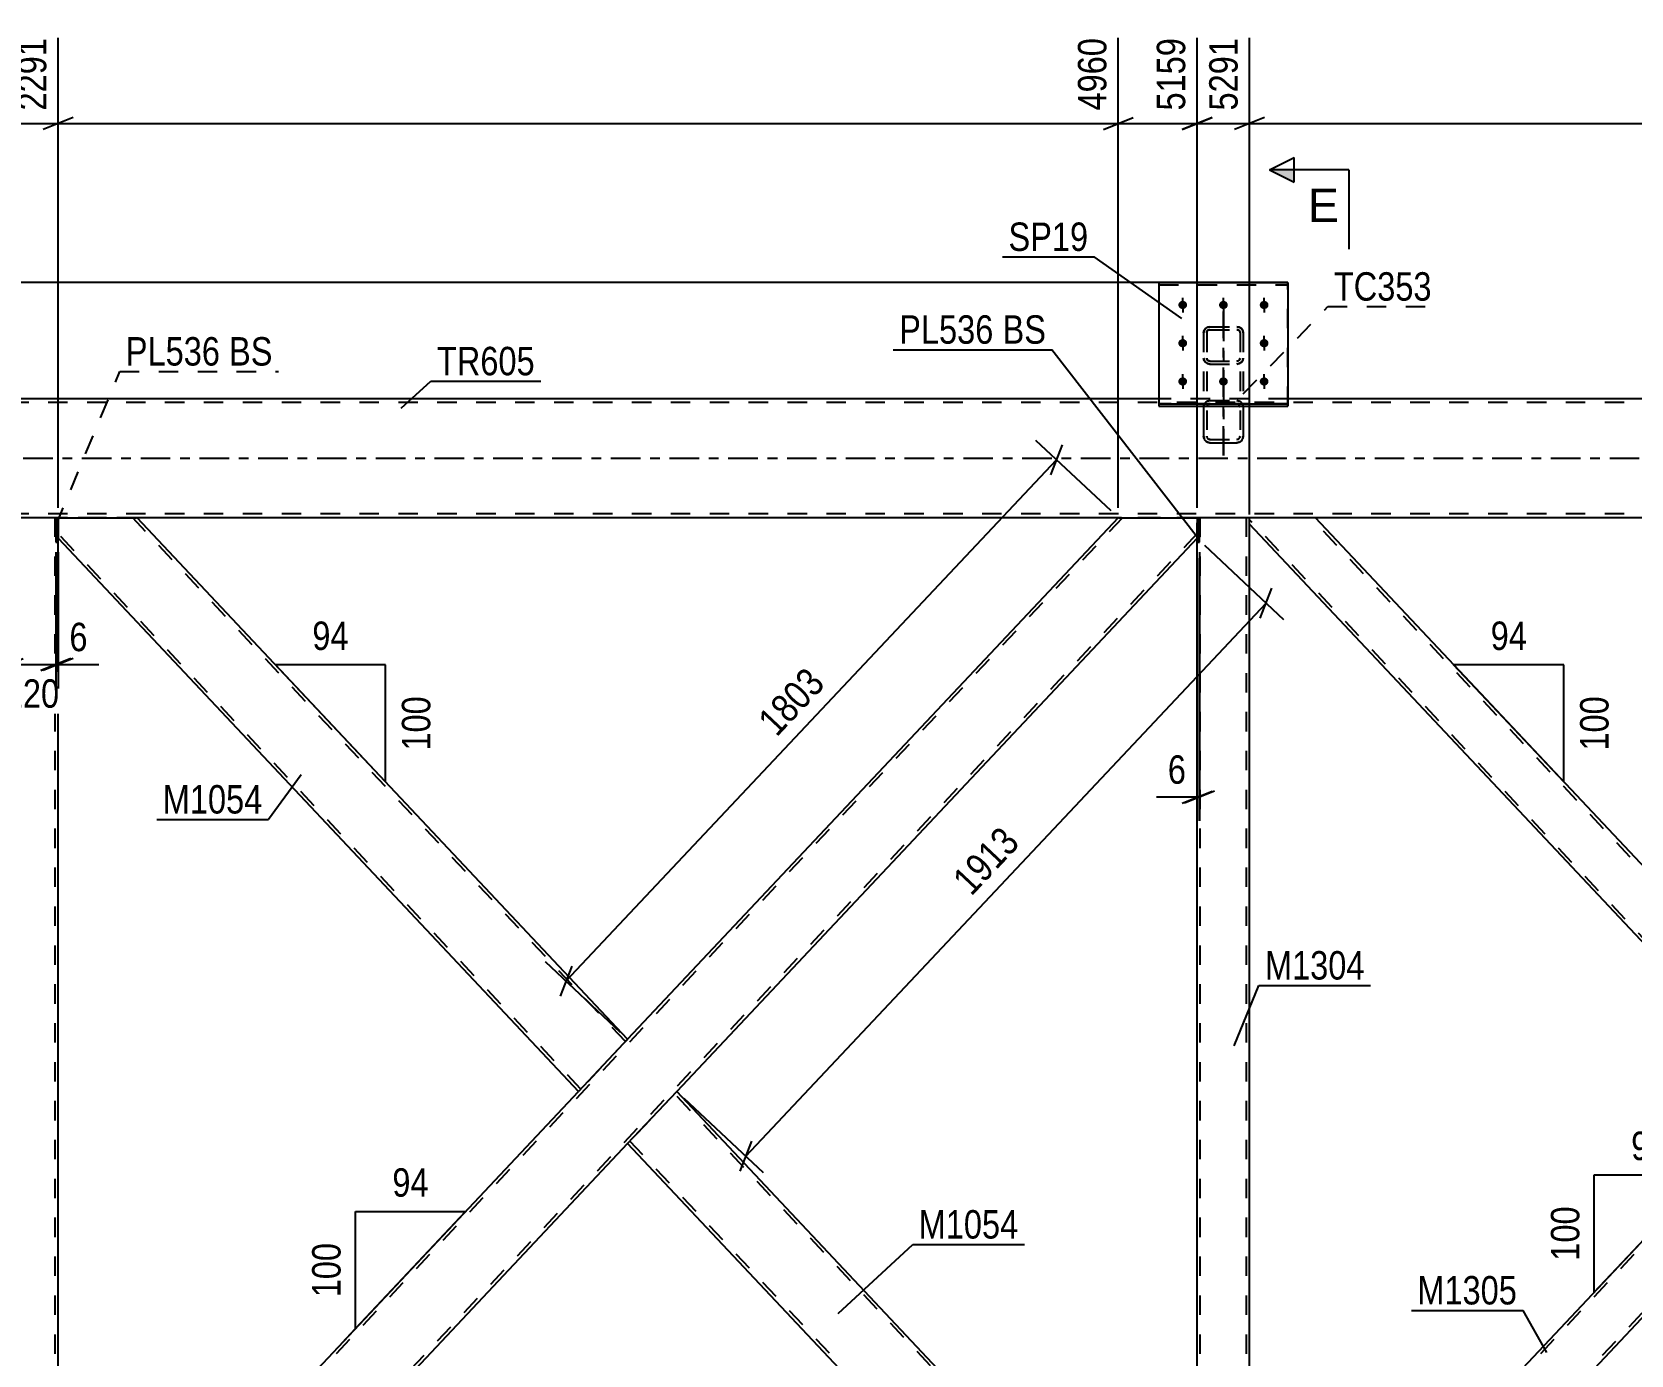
# Model space of a CAD drawing. Header units: millimetres. Extents: x -54 to 787, y -426 to 168.
# Drawn here: x 39.5 to 200.6, y -90.4 to 43 of the extents above; entities that cross this region are included whole.
import ezdxf

# ---------------------------------------------------------------- set-up
doc = ezdxf.new("R2010")
doc.units = ezdxf.units.MM
doc.linetypes.add('DXK_LINE_DOT2', pattern=[3.9198, 1.9599, -1.9599])
doc.linetypes.add('DXK_LINE_DOT3', pattern=[5.9187, 2.979, -0.9799, 0.9799, -0.9799])
doc.styles.add('Arial', font='ARIAL.TTF', dxfattribs={"height": 0.2})
doc.styles.add('Arial Narrow', font='ARIALN.TTF', dxfattribs={"height": 0.2})

# ---------------------------------------------------------------- blocks, each defined once
blk = doc.blocks.new('Part-761549023-3753 - 3598')
at = {"color": 2, "linetype": 'Continuous'}
for p, q in [((99.54, -69.05), (104.48, -63.8)), ((156.9, -119.54), (104.48, -63.8)), ((148.96, -121.6), (99.54, -69.05)), ((153.05, -121.6), (149.02, -121.6))]:
    blk.add_line(p, q, dxfattribs=at)
at = {"color": 7, "linetype": 'DXK_LINE_DOT2'}
for p, q in [((156.9, -120), (104.26, -64.03)), ((99.76, -68.82), (99.78, -68.8)), ((149.4, -121.6), (99.76, -68.82)), ((156.9, -121.6), (156.9, -119.54)), ((149.02, -121.6), (148.96, -121.6)), ((156.9, -121.6), (153.05, -121.6))]:
    blk.add_line(p, q, dxfattribs=at)
blk = doc.blocks.new('Part-761549023-3668 - 3598')
at = {"color": 7, "linetype": 'DXK_LINE_DOT2'}
for p, q in [((162.18, -6), (156.9, -6)), ((156.9, -8.46), (156.9, -6)), ((157.22, -121.6), (157.22, -6)), ((161.86, -121.6), (161.86, -6)), ((162.18, -6.66), (162.18, -6)), ((156.9, -121.6), (156.9, -119.14)), ((162.18, -121.6), (162.18, -120.15)), ((156.9, -121.6), (162.18, -121.6))]:
    blk.add_line(p, q, dxfattribs=at)
at = {"color": 2, "linetype": 'Continuous'}
for p, q in [((162.18, -120.15), (162.18, -6.66)), ((156.9, -119.14), (156.9, -8.46))]:
    blk.add_line(p, q, dxfattribs=at)
blk = doc.blocks.new('Part-761549023-3648 - 3598')
at = {"color": 2, "linetype": 'Continuous'}
for p, q in [((162.18, -6.66), (162.18, -6)), ((219.54, -59.95), (168.81, -6)), ((215.92, -63.8), (162.18, -6.66)), ((219.1, -60.41), (215.92, -63.8)), ((219.54, -59.95), (219.1, -60.41))]:
    blk.add_line(p, q, dxfattribs=at)
at = {"color": 7, "linetype": 'DXK_LINE_DOT2'}
for p, q in [((168.81, -6), (162.18, -6)), ((216.14, -63.57), (162.18, -6.19)), ((219.32, -60.18), (168.37, -6)), ((219.51, -59.98), (219.1, -60.41)), ((216.14, -63.57), (216.15, -63.55))]:
    blk.add_line(p, q, dxfattribs=at)
blk = doc.blocks.new('Part-761549023-3663 - 3598')
at = {"color": 7, "linetype": 'DXK_LINE_DOT2'}
for p, q in [((270.71, -6), (162.18, -121.41)), ((276.9, -6.19), (168.37, -121.6)), ((276.9, -6), (270.27, -6)), ((219.54, -59.95), (215.92, -63.8)), ((223.16, -63.8), (219.54, -67.65)), ((162.92, -120.15), (162.18, -120.94)), ((162.18, -121.6), (162.18, -120.94)), ((168.81, -121.6), (162.18, -121.6))]:
    blk.add_line(p, q, dxfattribs=at)
at = {"color": 2, "linetype": 'Continuous'}
for p, q in [((270.27, -6), (219.54, -59.95)), ((276.9, -6.66), (276.9, -6)), ((276.9, -6.66), (223.16, -63.8)), ((215.92, -63.8), (162.92, -120.15)), ((219.54, -67.65), (168.81, -121.6))]:
    blk.add_line(p, q, dxfattribs=at)
blk = doc.blocks.new('Part-761549023-3683 - 3598')
at = {"color": 7, "linetype": 'DXK_LINE_DOT2'}
for p, q in [((42.18, -6), (36.9, -6)), ((36.9, -8.98), (36.9, -6)), ((37.22, -121.6), (37.22, -6)), ((41.86, -121.6), (41.86, -6)), ((42.18, -8.46), (42.18, -6)), ((36.9, -121.6), (36.9, -118.62)), ((42.18, -121.6), (42.18, -119.14)), ((36.9, -121.6), (42.18, -121.6))]:
    blk.add_line(p, q, dxfattribs=at)
at = {"color": 2, "linetype": 'Continuous'}
for p, q in [((36.9, -118.62), (36.9, -8.98)), ((42.18, -119.14), (42.18, -8.46))]:
    blk.add_line(p, q, dxfattribs=at)
blk = doc.blocks.new('Part-761549023-3688 - 3598')
at = {"color": 7, "linetype": 'DXK_LINE_DOT2'}
for p, q in [((149.39, -6), (42.18, -120)), ((149.02, -6), (148.96, -6)), ((156.9, -6), (156.9, -8.06)), ((156.9, -7.59), (49.68, -121.6)), ((99.54, -58.54), (94.6, -63.8)), ((104.48, -63.8), (99.54, -69.05)), ((42.18, -120.47), (42.18, -119.54)), ((49.25, -121.6), (49.87, -121.6)), ((50.12, -121.6), (50.06, -121.6))]:
    blk.add_line(p, q, dxfattribs=at)
at = {"color": 2, "linetype": 'Continuous'}
for p, q in [((148.96, -6), (99.54, -58.54)), ((149.02, -6), (156.9, -6)), ((156.9, -8.06), (104.48, -63.8)), ((42.18, -119.54), (94.6, -63.8)), ((99.54, -69.05), (50.12, -121.6)), ((42.18, -121.6), (42.18, -120.47)), ((49.25, -121.6), (42.18, -121.6)), ((50.06, -121.6), (49.25, -121.6)), ((50.06, -121.6), (50.06, -121.6))]:
    blk.add_line(p, q, dxfattribs=at)
blk = doc.blocks.new('Part-761549023-3693 - 3598')
at = {"color": 2, "linetype": 'Continuous'}
for p, q in [((42.18, -7.13), (42.18, -6)), ((42.18, -6), (50.06, -6)), ((99.54, -58.54), (50.12, -6)), ((42.18, -8.06), (94.6, -63.8)), ((99.1, -59.01), (94.6, -63.8)), ((99.1, -59.01), (99.54, -58.54))]:
    blk.add_line(p, q, dxfattribs=at)
at = {"color": 7, "linetype": 'DXK_LINE_DOT2'}
for p, q in [((50.12, -6), (49.25, -6)), ((99.32, -58.78), (49.69, -6)), ((42.18, -7.13), (42.18, -8.06)), ((42.18, -8.06), (42.18, -7.49)), ((94.82, -63.57), (42.18, -7.59)), ((99.51, -58.58), (99.1, -59.01)), ((94.82, -63.57), (94.83, -63.55))]:
    blk.add_line(p, q, dxfattribs=at)
blk = doc.blocks.new('Part-761549023-3894 - 3598')
at = {"color": 2, "linetype": 'Continuous'}
for p, q in [((157.14, -6), (156.9, -6)), ((156.9, -6), (156.9, -8.46)), ((157.14, -8.46), (157.14, -6)), ((156.9, -8.46), (157.14, -8.46))]:
    blk.add_line(p, q, dxfattribs=at)
blk = doc.blocks.new('Part-761549023-3796 - 3598')
at = {"color": 7, "linetype": 'DXK_LINE_DOT3'}
blk.add_line((159.55, 0.26), (159.55, 14.79), dxfattribs=at)
at = {"color": 7, "linetype": 'DXK_LINE_DOT2'}
for p, q in [((157.74, 13.07), (157.6, 12.88)), ((157.94, 13.2), (157.74, 13.07)), ((158.19, 13.25), (157.94, 13.2)), ((157.96, 12.86), (158.07, 12.93)), ((158.07, 12.93), (158.19, 12.95)), ((158.19, 13.25), (160.91, 13.25)), ((158.19, 12.95), (160.91, 12.95)), ((161.15, 13.2), (160.91, 13.25)), ((160.91, 12.95), (161.03, 12.93)), ((161.03, 12.93), (161.14, 12.86)), ((161.36, 13.07), (161.15, 13.2)), ((161.5, 12.88), (161.36, 13.07)), ((157.6, 12.88), (157.55, 12.65)), ((157.55, 12.65), (157.55, 5.26)), ((157.87, 12.65), (157.89, 12.76)), ((157.87, 12.65), (157.87, 2.24)), ((157.89, 12.76), (157.96, 12.86)), ((161.14, 12.86), (161.21, 12.76)), ((161.21, 12.76), (161.23, 12.65)), ((161.23, 12.65), (161.23, 2.24)), ((161.55, 12.65), (161.5, 12.88)), ((161.55, 12.65), (161.55, 5.26)), ((157.55, 10.09), (157.6, 9.86)), ((157.6, 9.86), (157.74, 9.67)), ((157.74, 9.67), (157.94, 9.54)), ((157.89, 9.98), (157.87, 10.09)), ((157.96, 9.88), (157.89, 9.98)), ((158.07, 9.82), (157.96, 9.88)), ((158.19, 9.79), (158.07, 9.82)), ((158.19, 9.79), (160.91, 9.79)), ((161.03, 9.82), (160.91, 9.79)), ((161.14, 9.88), (161.03, 9.82)), ((161.21, 9.98), (161.14, 9.88)), ((161.15, 9.54), (161.36, 9.67)), ((161.23, 10.09), (161.21, 9.98)), ((161.36, 9.67), (161.5, 9.86)), ((161.5, 9.86), (161.55, 10.09)), ((157.94, 9.54), (158.19, 9.49)), ((158.19, 9.49), (160.91, 9.49)), ((160.91, 9.49), (161.15, 9.54)), ((157.55, 5.13), (157.6, 5.39)), ((157.89, 5.26), (157.87, 5.13)), ((157.94, 5.76), (158.19, 5.81)), ((158.19, 5.47), (158.07, 5.45)), ((158.19, 5.81), (160.91, 5.81)), ((158.19, 5.47), (160.91, 5.47)), ((160.91, 5.81), (161.15, 5.76)), ((161.03, 5.45), (160.91, 5.47)), ((161.23, 5.13), (161.21, 5.26)), ((161.5, 5.39), (161.55, 5.13)), ((157.87, 2.24), (157.89, 2.11)), ((158.07, 1.92), (158.19, 1.9)), ((158.19, 1.9), (160.91, 1.9)), ((160.91, 1.9), (161.03, 1.92)), ((161.21, 2.11), (161.23, 2.24))]:
    blk.add_line(p, q, dxfattribs=at)
at = {"color": 2, "linetype": 'Continuous'}
for p, q in [((157.55, 5.26), (157.55, 2.24)), ((161.55, 5.26), (161.55, 2.24)), ((157.6, 1.98), (157.55, 2.24)), ((161.55, 2.24), (161.5, 1.98)), ((158.19, 1.56), (157.94, 1.61)), ((158.19, 1.56), (160.91, 1.56)), ((161.15, 1.61), (160.91, 1.56))]:
    blk.add_line(p, q, dxfattribs=at)
at = {"color": 7, "linetype": 'DXK_LINE_DOT2'}
for centre, radius, start, end in [((158.22, 5.16), 0.662, 114.32, 159.2417), ((158.2, 5.15), 0.331, 114.32, 159.2417), ((160.9, 5.15), 0.331, 20.7583, 65.68), ((160.88, 5.16), 0.662, 20.7583, 65.68), ((158.2, 2.22), 0.331, 200.7583, 245.68), ((160.9, 2.22), 0.331, 294.32, 339.2417)]:
    blk.add_arc(centre, radius, start, end, dxfattribs=at)
at = {"color": 2, "linetype": 'Continuous'}
for centre, start, end in [((158.22, 2.21), 200.7583, 245.68), ((160.88, 2.21), 294.32, 339.2417)]:
    blk.add_arc(centre, 0.662, start, end, dxfattribs=at)
blk = doc.blocks.new('Part-761549023-3812 - 3598')
at = {"color": 2, "linetype": 'Continuous'}
for p, q in [((153.05, 17.7), (166.05, 17.7)), ((153.05, 17.7), (153.05, 5.26)), ((166.05, 17.7), (166.05, 5.26)), ((153.05, 5.48), (166.05, 5.48)), ((153.05, 5.26), (166.05, 5.26))]:
    blk.add_line(p, q, dxfattribs=at)
at = {"color": 7, "linetype": 'DXK_LINE_DOT2'}
blk.add_line((153.05, 17.48), (166.05, 17.48), dxfattribs=at)
blk = doc.blocks.new('Part-761549023-3818 - 3598')
at = {"color": 7, "linetype": 'DXK_LINE_DOT3'}
blk.add_line((159.55, 14.79), (159.55, 0.27), dxfattribs=at)
at = {"color": 7, "linetype": 'DXK_LINE_DOT2'}
for p, q in [((157.6, 12.88), (157.74, 13.07)), ((157.74, 13.07), (157.94, 13.21)), ((157.94, 13.21), (158.19, 13.25)), ((158.07, 12.93), (157.96, 12.86)), ((158.19, 12.95), (158.07, 12.93)), ((158.19, 13.25), (160.91, 13.25)), ((158.19, 12.95), (160.91, 12.95)), ((160.91, 13.25), (161.15, 13.21)), ((161.03, 12.93), (160.91, 12.95)), ((161.14, 12.86), (161.03, 12.93)), ((161.15, 13.21), (161.36, 13.07)), ((161.36, 13.07), (161.5, 12.88)), ((157.55, 12.65), (157.6, 12.88)), ((157.55, 12.65), (157.55, 2.24)), ((157.89, 12.76), (157.87, 12.65)), ((157.87, 12.65), (157.87, 2.24)), ((157.96, 12.86), (157.89, 12.76)), ((161.21, 12.76), (161.14, 12.86)), ((161.23, 12.65), (161.21, 12.76)), ((161.23, 12.65), (161.23, 2.24)), ((161.5, 12.88), (161.55, 12.65)), ((161.55, 12.65), (161.55, 2.24)), ((157.6, 9.86), (157.55, 10.09)), ((157.74, 9.67), (157.6, 9.86)), ((157.94, 9.54), (157.74, 9.67)), ((157.87, 10.09), (157.89, 9.98)), ((157.89, 9.98), (157.96, 9.88)), ((157.96, 9.88), (158.07, 9.82)), ((158.07, 9.82), (158.19, 9.79)), ((158.19, 9.79), (160.91, 9.79)), ((160.91, 9.79), (161.03, 9.82)), ((161.03, 9.82), (161.14, 9.88)), ((161.14, 9.88), (161.21, 9.98)), ((161.36, 9.67), (161.15, 9.54)), ((161.21, 9.98), (161.23, 10.09)), ((161.5, 9.86), (161.36, 9.67)), ((161.55, 10.09), (161.5, 9.86)), ((158.19, 9.49), (157.94, 9.54)), ((158.19, 9.49), (160.91, 9.49)), ((161.15, 9.54), (160.91, 9.49)), ((157.6, 5.39), (157.55, 5.13)), ((157.87, 5.13), (157.89, 5.26)), ((158.19, 5.81), (157.94, 5.76)), ((158.07, 5.45), (158.19, 5.47)), ((158.19, 5.81), (160.91, 5.81)), ((158.19, 5.47), (160.91, 5.47)), ((161.15, 5.76), (160.91, 5.81)), ((160.91, 5.47), (161.03, 5.45)), ((161.21, 5.26), (161.23, 5.13)), ((161.55, 5.13), (161.5, 5.39)), ((157.55, 2.24), (157.6, 1.98)), ((157.89, 2.11), (157.87, 2.24)), ((158.19, 1.9), (158.07, 1.92)), ((158.19, 1.9), (160.91, 1.9)), ((161.03, 1.92), (160.91, 1.9)), ((161.23, 2.24), (161.21, 2.11)), ((161.5, 1.98), (161.55, 2.24)), ((157.94, 1.61), (158.19, 1.56)), ((158.19, 1.56), (160.91, 1.56)), ((160.91, 1.56), (161.15, 1.61))]:
    blk.add_line(p, q, dxfattribs=at)
for centre, radius, start, end in [((158.22, 5.16), 0.662, 114.32, 159.2417), ((158.2, 5.15), 0.331, 114.32, 159.2417), ((160.9, 5.15), 0.331, 20.7583, 65.68), ((160.88, 5.16), 0.662, 20.7583, 65.68), ((158.22, 2.21), 0.662, 200.7583, 245.68), ((158.2, 2.23), 0.331, 200.7583, 245.68), ((160.9, 2.23), 0.331, 294.32, 339.2417), ((160.88, 2.21), 0.662, 294.32, 339.2417)]:
    blk.add_arc(centre, radius, start, end, dxfattribs=at)
blk = doc.blocks.new('Part-761549023-3851 - 3598')
at = {"color": 2, "linetype": 'Continuous'}
for p, q in [((153.05, 6), (20.9, 6)), ((393.05, 6), (166.05, 6)), ((41.94, -6), (37.14, -6)), ((42.18, -6), (42.18, -6)), ((149.02, -6), (50.06, -6)), ((658.54, -6), (157.14, -6))]:
    blk.add_line(p, q, dxfattribs=at)
at = {"color": 7, "linetype": 'DXK_LINE_DOT2'}
for p, q in [((658.54, 5.6), (20.9, 5.6)), ((166.05, 6), (153.05, 6)), ((658.54, -5.6), (20.9, -5.6)), ((658.54, -6), (41.94, -6)), ((50.06, -6), (42.18, -6)), ((157.14, -6), (149.02, -6))]:
    blk.add_line(p, q, dxfattribs=at)
at = {"color": 7, "linetype": 'DXK_LINE_DOT3'}
blk.add_line((20.9, 0), (658.54, 0), dxfattribs=at)
blk = doc.blocks.new('Part-761549023-3871 - 3598')
at = {"color": 7, "linetype": 'DXK_LINE_DOT2'}
for p, q in [((156.9, -6), (157.14, -6)), ((156.9, -6), (156.9, -8.46)), ((157.14, -6), (157.14, -8.46)), ((156.9, -8.46), (157.14, -8.46))]:
    blk.add_line(p, q, dxfattribs=at)
blk = doc.blocks.new('Part-761549023-3875 - 3598')
at = {"color": 2, "linetype": 'Continuous'}
blk.add_line((166.05, 17.7), (153.05, 17.7), dxfattribs=at)
at = {"color": 7, "linetype": 'DXK_LINE_DOT2'}
for p, q in [((153.05, 17.7), (153.05, 5.26)), ((153.05, 17.48), (166.05, 17.48)), ((166.05, 5.26), (166.05, 17.7)), ((166.05, 5.48), (153.05, 5.48)), ((153.05, 5.26), (166.05, 5.26))]:
    blk.add_line(p, q, dxfattribs=at)
blk = doc.blocks.new('Part-761549023-3899 - 3598')
at = {"color": 7, "linetype": 'DXK_LINE_DOT2'}
for p, q in [((41.94, -6), (42.18, -6)), ((41.94, -6), (41.94, -8.46)), ((42.18, -6), (42.18, -8.46)), ((41.94, -8.46), (42.18, -8.46))]:
    blk.add_line(p, q, dxfattribs=at)
blk = doc.blocks.new('Part-761549023-3904 - 3598')
at = {"color": 2, "linetype": 'Continuous'}
for p, q in [((42.18, -6), (41.94, -6)), ((41.94, -6), (41.94, -8.46)), ((42.18, -8.46), (42.18, -6)), ((41.94, -8.46), (42.18, -8.46))]:
    blk.add_line(p, q, dxfattribs=at)
blk = doc.blocks.new('Bolt-761549023-3939 - 3598')
at = {"linetype": 'Continuous'}
for points in [[(155.45, 15.03), (155.36, 15.04), (155.27, 15.07), (155.19, 15.11), (155.12, 15.17), (155.07, 15.24), (155.03, 15.31), (155.01, 15.4), (155.01, 15.49), (155.03, 15.57), (155.07, 15.65), (155.12, 15.72), (155.19, 15.78), (155.27, 15.82), (155.36, 15.85), (155.45, 15.86), (155.54, 15.85), (155.63, 15.82), (155.71, 15.78), (155.78, 15.72), (155.83, 15.65), (155.87, 15.57), (155.89, 15.49), (155.89, 15.4), (155.87, 15.31), (155.83, 15.24), (155.78, 15.17), (155.71, 15.11), (155.63, 15.07), (155.54, 15.04)], [(159.55, 15.03), (159.46, 15.04), (159.37, 15.07), (159.29, 15.11), (159.22, 15.17), (159.17, 15.24), (159.13, 15.31), (159.11, 15.4), (159.11, 15.49), (159.13, 15.57), (159.17, 15.65), (159.22, 15.72), (159.29, 15.78), (159.37, 15.82), (159.46, 15.85), (159.55, 15.86), (159.64, 15.85), (159.73, 15.82), (159.81, 15.78), (159.88, 15.72), (159.93, 15.65), (159.97, 15.57), (159.99, 15.49), (159.99, 15.4), (159.97, 15.31), (159.93, 15.24), (159.88, 15.17), (159.81, 15.11), (159.73, 15.07), (159.64, 15.04)], [(163.65, 15.03), (163.56, 15.04), (163.47, 15.07), (163.39, 15.11), (163.32, 15.17), (163.27, 15.24), (163.23, 15.31), (163.21, 15.4), (163.21, 15.49), (163.23, 15.57), (163.27, 15.65), (163.32, 15.72), (163.39, 15.78), (163.47, 15.82), (163.56, 15.85), (163.65, 15.86), (163.74, 15.85), (163.83, 15.82), (163.91, 15.78), (163.98, 15.72), (164.03, 15.65), (164.07, 15.57), (164.09, 15.49), (164.09, 15.4), (164.07, 15.31), (164.03, 15.24), (163.98, 15.17), (163.91, 15.11), (163.83, 15.07), (163.74, 15.04)], [(155.45, 11.18), (155.36, 11.19), (155.27, 11.21), (155.19, 11.26), (155.12, 11.31), (155.07, 11.38), (155.03, 11.46), (155.01, 11.55), (155.01, 11.63), (155.03, 11.72), (155.07, 11.8), (155.12, 11.87), (155.19, 11.92), (155.27, 11.97), (155.36, 11.99), (155.45, 12), (155.54, 11.99), (155.63, 11.97), (155.71, 11.92), (155.78, 11.87), (155.83, 11.8), (155.87, 11.72), (155.89, 11.63), (155.89, 11.55), (155.87, 11.46), (155.83, 11.38), (155.78, 11.31), (155.71, 11.26), (155.63, 11.21), (155.54, 11.19)], [(163.65, 11.18), (163.56, 11.19), (163.47, 11.21), (163.39, 11.26), (163.32, 11.31), (163.27, 11.38), (163.23, 11.46), (163.21, 11.55), (163.21, 11.63), (163.23, 11.72), (163.27, 11.8), (163.32, 11.87), (163.39, 11.92), (163.47, 11.97), (163.56, 11.99), (163.65, 12), (163.74, 11.99), (163.83, 11.97), (163.91, 11.92), (163.98, 11.87), (164.03, 11.8), (164.07, 11.72), (164.09, 11.63), (164.09, 11.55), (164.07, 11.46), (164.03, 11.38), (163.98, 11.31), (163.91, 11.26), (163.83, 11.21), (163.74, 11.19)], [(155.45, 7.32), (155.36, 7.33), (155.27, 7.36), (155.19, 7.4), (155.12, 7.46), (155.07, 7.53), (155.03, 7.61), (155.01, 7.69), (155.01, 7.78), (155.03, 7.87), (155.07, 7.94), (155.12, 8.01), (155.19, 8.07), (155.27, 8.11), (155.36, 8.14), (155.45, 8.15), (155.54, 8.14), (155.63, 8.11), (155.71, 8.07), (155.78, 8.01), (155.83, 7.94), (155.87, 7.87), (155.89, 7.78), (155.89, 7.69), (155.87, 7.61), (155.83, 7.53), (155.78, 7.46), (155.71, 7.4), (155.63, 7.36), (155.54, 7.33)], [(159.55, 7.32), (159.46, 7.33), (159.37, 7.36), (159.29, 7.4), (159.22, 7.46), (159.17, 7.53), (159.13, 7.61), (159.11, 7.69), (159.11, 7.78), (159.13, 7.87), (159.17, 7.94), (159.22, 8.01), (159.29, 8.07), (159.37, 8.11), (159.46, 8.14), (159.55, 8.15), (159.64, 8.14), (159.73, 8.11), (159.81, 8.07), (159.88, 8.01), (159.93, 7.94), (159.97, 7.87), (159.99, 7.78), (159.99, 7.69), (159.97, 7.61), (159.93, 7.53), (159.88, 7.46), (159.81, 7.4), (159.73, 7.36), (159.64, 7.33)], [(163.65, 7.32), (163.56, 7.33), (163.47, 7.36), (163.39, 7.4), (163.32, 7.46), (163.27, 7.53), (163.23, 7.61), (163.21, 7.69), (163.21, 7.78), (163.23, 7.87), (163.27, 7.94), (163.32, 8.01), (163.39, 8.07), (163.47, 8.11), (163.56, 8.14), (163.65, 8.15), (163.74, 8.14), (163.83, 8.11), (163.91, 8.07), (163.98, 8.01), (164.03, 7.94), (164.07, 7.87), (164.09, 7.78), (164.09, 7.69), (164.07, 7.61), (164.03, 7.53), (163.98, 7.46), (163.91, 7.4), (163.83, 7.36), (163.74, 7.33)]]:
    blk.add_hatch(color=1, dxfattribs=at).paths.add_polyline_path(points)
at = {"color": 1, "linetype": 'Continuous'}
for p, q in [((155.45, 15.05), (155.45, 16.18)), ((159.55, 15.05), (159.55, 16.18)), ((163.65, 15.05), (163.65, 16.18)), ((155.45, 11.19), (155.45, 12.33)), ((163.65, 11.19), (163.65, 12.33)), ((155.45, 7.34), (155.45, 8.48)), ((159.55, 7.34), (159.55, 8.48)), ((163.65, 7.34), (163.65, 8.48))]:
    blk.add_line(p, q, dxfattribs=at)
blk = doc.blocks.new('Bolt-761549023-3964 - 3598')
at = {"color": 1, "linetype": 'DXK_LINE_DOT2'}
for p, q in [((155.45, 15.84), (155.45, 14.7)), ((159.55, 15.84), (159.55, 14.7)), ((163.65, 15.84), (163.65, 14.7)), ((155.45, 11.99), (155.45, 10.85)), ((163.65, 11.99), (163.65, 10.85)), ((155.45, 8.13), (155.45, 7)), ((159.55, 8.13), (159.55, 7)), ((163.65, 8.13), (163.65, 7))]:
    blk.add_line(p, q, dxfattribs=at)
blk = doc.blocks.new('StraightDimension-761549023-7930 - 3598')
at = {"color": 7, "linetype": 'Continuous'}
for p, q in [((36.9, -5), (36.9, 42.35)), ((42.18, -5), (42.18, 42.35)), ((35.4, 33.14), (38.4, 34.34)), ((43.68, 34.34), (40.68, 33.14)), ((36.9, 33.74), (42.18, 33.74))]:
    blk.add_line(p, q, dxfattribs=at)
at = {"color": 0, "linetype": 'Continuous'}
blk.add_wipeout([(41.58, 42.95), (37.38, 42.95), (37.38, 34.44), (41.58, 34.44)], dxfattribs=at)
at = {"color": 3, "linetype": 'Continuous', "style": 'Arial Narrow'}
blk.add_text('2291', height=2.863, rotation=90.0002, dxfattribs=at).set_placement((40.98, 35.04))
blk = doc.blocks.new('StraightDimension-761549023-12996 - 3598')
at = {"color": 7, "linetype": 'Continuous'}
for p, q in [((41.94, -9.46), (41.94, -23.64)), ((37.14, -9.98), (37.14, -23.64)), ((35.64, -21.39), (38.64, -20.19)), ((37.14, -20.79), (41.94, -20.79)), ((43.44, -20.19), (40.44, -21.39))]:
    blk.add_line(p, q, dxfattribs=at)
at = {"color": 0}
blk.add_wipeout([(42.88, -25.74), (42.88, -21.54), (36.2, -21.54), (36.2, -25.74)], dxfattribs=at)
at = {"color": 3, "style": 'Arial Narrow'}
blk.add_text('120', height=2.863, dxfattribs=at).set_placement((36.8, -25.14))
blk = doc.blocks.new('AngleDimension-761549023-4029 - 3598')
at = {"color": 7, "linetype": 'Continuous'}
for p, q in [((72.12, -75.91), (83.21, -75.91)), ((72.12, -87.71), (83.21, -75.91)), ((72.12, -87.71), (72.12, -75.91)), ((70.77, -89.13), (72.12, -87.71))]:
    blk.add_line(p, q, dxfattribs=at)
at = {"color": 0}
for points in [[(80.09, -75.01), (80.09, -70.81), (75.24, -70.81), (75.24, -75.01)], [(71.22, -78.46), (67.02, -78.46), (67.02, -85.15), (71.22, -85.15)]]:
    blk.add_wipeout(points, dxfattribs=at)
at = {"color": 3, "style": 'Arial Narrow'}
blk.add_text('94', height=2.863, dxfattribs=at).set_placement((75.84, -74.41))
blk.add_text('100', height=2.863, rotation=90.0002, dxfattribs=at).set_placement((70.62, -84.55))
blk = doc.blocks.new('StraightDimension-761549023-4100 - 3598')
at = {"color": 7, "linetype": 'Continuous'}
for p, q in [((148.23, -5.31), (140.66, 1.8)), ((142.15, -1.66), (143.33, 1.35)), ((93.32, -52.7), (142.74, -0.15)), ((98.81, -57.86), (91.25, -50.75)), ((93.91, -51.19), (92.73, -54.2))]:
    blk.add_line(p, q, dxfattribs=at)
at = {"color": 0}
blk.add_wipeout([(120.4, -22.81), (117.34, -19.93), (111.51, -26.14), (114.57, -29.01)], dxfattribs=at)
at = {"color": 3, "style": 'Arial Narrow'}
blk.add_text('1803', height=2.863, rotation=46.7591, dxfattribs=at).set_placement((114.54, -28.16))
blk = doc.blocks.new('StraightDimension-761549023-4326 - 3598')
at = {"color": 7, "linetype": 'Continuous'}
blk.add_line((158.55, 17.7), (-39.99, 17.7), dxfattribs=at)
blk = doc.blocks.new('StraightDimension-761549023-4336 - 3598')
at = {"color": 7, "linetype": 'Continuous'}
for p, q in [((157.63, -8.75), (165.6, -16.24)), ((163.26, -16.1), (164.44, -13.09)), ((111.43, -70.33), (163.85, -14.59)), ((105.21, -64.48), (113.18, -71.98)), ((112.02, -68.83), (110.84, -71.84))]:
    blk.add_line(p, q, dxfattribs=at)
at = {"color": 0}
blk.add_wipeout([(140.01, -38.85), (136.95, -35.97), (131.12, -42.17), (134.18, -45.05)], dxfattribs=at)
at = {"color": 3, "style": 'Arial Narrow'}
blk.add_text('1913', height=2.863, rotation=46.7591, dxfattribs=at).set_placement((134.15, -44.2))
blk = doc.blocks.new('StraightDimension-761549023-4666 - 3598')
at = {"color": 7, "linetype": 'Continuous'}
for p, q in [((11.21, -7.5), (10.01, -4.5)), ((41.18, -6), (7.76, -6)), ((10.61, -121.6), (10.61, -6)), ((10.01, -120.1), (11.21, -123.1)), ((41.18, -121.6), (7.76, -121.6))]:
    blk.add_line(p, q, dxfattribs=at)
at = {"color": 0}
blk.add_wipeout([(9.86, -59.54), (5.66, -59.54), (5.66, -68.06), (9.86, -68.06)], dxfattribs=at)
at = {"color": 3, "style": 'Arial Narrow'}
blk.add_text('2890', height=2.863, rotation=90.0002, dxfattribs=at).set_placement((9.26, -67.46))
blk = doc.blocks.new('StraightDimension-761549023-7926 - 3598')
at = {"color": 7, "linetype": 'Continuous'}
for p, q in [((162.18, -5.66), (162.18, 42.35)), ((270.27, -5), (270.27, 42.35)), ((163.68, 34.34), (160.68, 33.14)), ((268.77, 33.14), (271.77, 34.34)), ((162.18, 33.74), (270.27, 33.74))]:
    blk.add_line(p, q, dxfattribs=at)
at = {"color": 0, "linetype": 'Continuous'}
blk.add_wipeout([(269.67, 42.95), (265.47, 42.95), (265.47, 34.44), (269.67, 34.44)], dxfattribs=at)
at = {"color": 3, "linetype": 'Continuous', "style": 'Arial Narrow'}
blk.add_text('7993', height=2.863, rotation=90.0002, dxfattribs=at).set_placement((269.07, 35.04))
blk = doc.blocks.new('StraightDimension-761549023-7927 - 3598')
at = {"color": 7, "linetype": 'Continuous'}
for p, q in [((156.9, -5), (156.9, 42.35)), ((162.18, -5.66), (162.18, 42.35)), ((155.4, 33.14), (158.4, 34.34)), ((163.68, 34.34), (160.68, 33.14)), ((156.9, 33.74), (162.18, 33.74))]:
    blk.add_line(p, q, dxfattribs=at)
at = {"color": 0, "linetype": 'Continuous'}
blk.add_wipeout([(161.58, 42.95), (157.38, 42.95), (157.38, 34.44), (161.58, 34.44)], dxfattribs=at)
at = {"color": 3, "linetype": 'Continuous', "style": 'Arial Narrow'}
blk.add_text('5291', height=2.863, rotation=90.0002, dxfattribs=at).set_placement((160.98, 35.04))
blk = doc.blocks.new('StraightDimension-761549023-7928 - 3598')
at = {"color": 7, "linetype": 'Continuous'}
for p, q in [((148.96, -5), (148.96, 42.35)), ((156.9, -5), (156.9, 42.35)), ((147.46, 33.14), (150.46, 34.34)), ((158.4, 34.34), (155.4, 33.14)), ((148.96, 33.74), (156.9, 33.74))]:
    blk.add_line(p, q, dxfattribs=at)
at = {"color": 0, "linetype": 'Continuous'}
blk.add_wipeout([(156.3, 42.95), (152.1, 42.95), (152.1, 34.44), (156.3, 34.44)], dxfattribs=at)
at = {"color": 3, "linetype": 'Continuous', "style": 'Arial Narrow'}
blk.add_text('5159', height=2.863, rotation=90.0002, dxfattribs=at).set_placement((155.7, 35.04))
blk = doc.blocks.new('StraightDimension-761549023-7929 - 3598')
at = {"color": 7, "linetype": 'Continuous'}
for p, q in [((42.18, -5), (42.18, 42.35)), ((148.96, -5), (148.96, 42.35)), ((43.68, 34.34), (40.68, 33.14)), ((147.46, 33.14), (150.46, 34.34)), ((42.18, 33.74), (148.96, 33.74))]:
    blk.add_line(p, q, dxfattribs=at)
at = {"color": 0, "linetype": 'Continuous'}
blk.add_wipeout([(148.36, 42.95), (144.16, 42.95), (144.16, 34.44), (148.36, 34.44)], dxfattribs=at)
at = {"color": 3, "linetype": 'Continuous', "style": 'Arial Narrow'}
blk.add_text('4960', height=2.863, rotation=90.0002, dxfattribs=at).set_placement((147.76, 35.04))
blk = doc.blocks.new('StraightDimension-761549023-8153 - 3598')
at = {"color": 7, "linetype": 'Continuous'}
for p, q in [((157.14, -9.46), (157.14, -36.55)), ((156.9, -10.06), (156.9, -36.55)), ((155.4, -34.75), (158.4, -33.55)), ((158.64, -33.55), (155.64, -34.75)), ((156.9, -34.15), (157.14, -34.15))]:
    blk.add_line(p, q, dxfattribs=at)
at = {"color": 0}
blk.add_wipeout([(156.38, -33.4), (156.38, -29.2), (153.35, -29.2), (153.35, -33.4)], dxfattribs=at)
at = {"color": 7, "linetype": 'Continuous'}
blk.add_line((156.9, -34.15), (152.82, -34.15), dxfattribs=at)
blk.add_line((156.9, -34.15), (152.82, -34.15), dxfattribs=at)
at = {"color": 3, "style": 'Arial Narrow'}
blk.add_text('6', height=2.86, dxfattribs=at).set_placement((153.95, -32.8))
blk = doc.blocks.new('StraightDimension-761549023-12995 - 3598')
at = {"color": 7, "linetype": 'Continuous'}
for p, q in [((41.94, -9.46), (41.94, -23.19)), ((42.18, -9.46), (42.18, -23.19)), ((40.44, -21.39), (43.44, -20.19)), ((43.68, -20.19), (40.68, -21.39)), ((41.94, -20.79), (42.18, -20.79))]:
    blk.add_line(p, q, dxfattribs=at)
at = {"color": 0}
blk.add_wipeout([(45.73, -20.04), (45.73, -15.84), (42.71, -15.84), (42.71, -20.04)], dxfattribs=at)
at = {"color": 7, "linetype": 'Continuous'}
blk.add_line((42.18, -20.79), (46.26, -20.79), dxfattribs=at)
blk.add_line((42.18, -20.79), (46.26, -20.79), dxfattribs=at)
at = {"color": 3, "style": 'Arial Narrow'}
blk.add_text('6', height=2.86, dxfattribs=at).set_placement((43.31, -19.44))
blk = doc.blocks.new('AngleDimension-761549023-13061 - 3598')
at = {"color": 7, "linetype": 'Continuous'}
for p, q in [((72.93, -30.25), (64.06, -20.82)), ((75.16, -20.82), (64.06, -20.82)), ((75.16, -32.62), (64.06, -20.82)), ((75.16, -32.62), (75.16, -20.82))]:
    blk.add_line(p, q, dxfattribs=at)
at = {"color": 0}
for points in [[(72.04, -19.92), (72.04, -15.72), (67.18, -15.72), (67.18, -19.92)], [(80.26, -23.38), (76.06, -23.38), (76.06, -30.06), (80.26, -30.06)]]:
    blk.add_wipeout(points, dxfattribs=at)
at = {"color": 3, "style": 'Arial Narrow'}
blk.add_text('94', height=2.863, dxfattribs=at).set_placement((67.78, -19.32))
blk.add_text('100', height=2.863, rotation=90.0002, dxfattribs=at).set_placement((79.66, -29.46))
blk = doc.blocks.new('AngleDimension-761549023-13086 - 3598')
at = {"color": 7, "linetype": 'Continuous'}
for p, q in [((191.61, -30.25), (182.74, -20.82)), ((193.84, -20.82), (182.74, -20.82)), ((193.84, -32.62), (182.74, -20.82)), ((193.84, -32.62), (193.84, -20.82))]:
    blk.add_line(p, q, dxfattribs=at)
at = {"color": 0}
for points in [[(190.72, -19.92), (190.72, -15.72), (185.87, -15.72), (185.87, -19.92)], [(198.94, -23.38), (194.74, -23.38), (194.74, -30.06), (198.94, -30.06)]]:
    blk.add_wipeout(points, dxfattribs=at)
at = {"color": 3, "style": 'Arial Narrow'}
blk.add_text('94', height=2.863, dxfattribs=at).set_placement((186.47, -19.32))
blk.add_text('100', height=2.863, rotation=90.0002, dxfattribs=at).set_placement((198.34, -29.46))
blk = doc.blocks.new('AngleDimension-761549023-13121 - 3598')
at = {"color": 7, "linetype": 'Continuous'}
for p, q in [((196.9, -72.22), (208, -72.22)), ((196.9, -84.02), (208, -72.22)), ((196.9, -84.02), (196.9, -72.22)), ((202.84, -77.71), (208, -72.22))]:
    blk.add_line(p, q, dxfattribs=at)
at = {"color": 0}
for points in [[(204.88, -71.32), (204.88, -67.12), (200.02, -67.12), (200.02, -71.32)], [(196, -74.77), (191.8, -74.77), (191.8, -81.46), (196, -81.46)]]:
    blk.add_wipeout(points, dxfattribs=at)
at = {"color": 3, "style": 'Arial Narrow'}
blk.add_text('94', height=2.863, dxfattribs=at).set_placement((200.62, -70.72))
blk.add_text('100', height=2.863, rotation=90.0002, dxfattribs=at).set_placement((195.4, -80.86))
blk = doc.blocks.new('Mark-761549023-3689 - 3598')
at = {"color": 0}
blk.add_wipeout([(62.77, -35.8), (62.77, -32.8), (52.71, -32.8), (52.71, -35.8)], dxfattribs=at)
blk.add_wipeout([(62.77, -35.8), (62.77, -32.8), (52.71, -32.8), (52.71, -35.8)], dxfattribs=at)
at = {"color": 30, "linetype": 'Continuous'}
for p in [(66.64, -31.9), (52.11, -36.4)]:
    blk.add_line(p, (63.37, -36.4), dxfattribs=at)
at = {"color": 3, "style": 'Arial Narrow'}
blk.add_text('M1054', height=2.863, dxfattribs=at).set_placement((52.71, -35.8))
blk = doc.blocks.new('Mark-761549023-3749 - 3598')
at = {"color": 0}
blk.add_wipeout([(138.9, -78.63), (138.9, -75.63), (128.85, -75.63), (128.85, -78.63)], dxfattribs=at)
blk.add_wipeout([(138.9, -78.63), (138.9, -75.63), (128.85, -75.63), (128.85, -78.63)], dxfattribs=at)
at = {"color": 30, "linetype": 'Continuous'}
for p, q in [((120.75, -86.17), (128.25, -79.23)), ((128.25, -79.23), (139.5, -79.23))]:
    blk.add_line(p, q, dxfattribs=at)
at = {"color": 3, "style": 'Arial Narrow'}
blk.add_text('M1054', height=2.863, dxfattribs=at).set_placement((128.85, -78.63))
blk = doc.blocks.new('Mark-761549023-3659 - 3598')
at = {"color": 0}
blk.add_wipeout([(189.13, -85.27), (189.13, -82.27), (179.08, -82.27), (179.08, -85.27)], dxfattribs=at)
blk.add_wipeout([(189.13, -85.27), (189.13, -82.27), (179.08, -82.27), (179.08, -85.27)], dxfattribs=at)
at = {"color": 30, "linetype": 'Continuous'}
for p in [(178.48, -85.87), (192.14, -90.11)]:
    blk.add_line(p, (189.73, -85.87), dxfattribs=at)
at = {"color": 3, "style": 'Arial Narrow'}
blk.add_text('M1305', height=2.863, dxfattribs=at).set_placement((179.08, -85.27))
blk = doc.blocks.new('Mark-761549023-3664 - 3598')
at = {"color": 0}
blk.add_wipeout([(173.78, -52.53), (173.78, -49.53), (163.73, -49.53), (163.73, -52.53)], dxfattribs=at)
blk.add_wipeout([(173.78, -52.53), (173.78, -49.53), (163.73, -49.53), (163.73, -52.53)], dxfattribs=at)
at = {"color": 30, "linetype": 'Continuous'}
for p, q in [((160.64, -59.21), (163.13, -53.13)), ((163.13, -53.13), (174.38, -53.13))]:
    blk.add_line(p, q, dxfattribs=at)
at = {"color": 3, "style": 'Arial Narrow'}
blk.add_text('M1304', height=2.863, dxfattribs=at).set_placement((163.73, -52.53))
blk = doc.blocks.new('Mark-761549023-3808 - 3598')
at = {"color": 0}
blk.add_wipeout([(145.94, 20.89), (145.94, 23.89), (137.9, 23.89), (137.9, 20.89)], dxfattribs=at)
blk.add_wipeout([(145.94, 20.89), (145.94, 23.89), (137.9, 23.89), (137.9, 20.89)], dxfattribs=at)
at = {"color": 30, "linetype": 'Continuous'}
for p in [(137.3, 20.29), (155.35, 14.08)]:
    blk.add_line(p, (146.54, 20.29), dxfattribs=at)
at = {"color": 3, "style": 'Arial Narrow'}
blk.add_text('SP19', height=2.863, dxfattribs=at).set_placement((137.9, 20.89))
blk = doc.blocks.new('Mark-761549023-3814 - 3598')
at = {"color": 0}
blk.add_wipeout([(180.53, 15.88), (180.53, 18.88), (170.67, 18.88), (170.67, 15.88)], dxfattribs=at)
blk.add_wipeout([(180.53, 15.88), (180.53, 18.88), (170.67, 18.88), (170.67, 15.88)], dxfattribs=at)
at = {"color": 30, "linetype": 'DXK_LINE_DOT2'}
for p, q in [((161.55, 6.48), (170.07, 15.28)), ((170.07, 15.28), (181.13, 15.28))]:
    blk.add_line(p, q, dxfattribs=at)
at = {"color": 3, "style": 'Arial Narrow'}
blk.add_text('TC353', height=2.863, dxfattribs=at).set_placement((170.67, 15.88))
blk = doc.blocks.new('Mark-761549023-3847 - 3598')
at = {"color": 0}
blk.add_wipeout([(90.19, 8.36), (90.19, 11.36), (80.33, 11.36), (80.33, 8.36)], dxfattribs=at)
blk.add_wipeout([(90.19, 8.36), (90.19, 11.36), (80.33, 11.36), (80.33, 8.36)], dxfattribs=at)
at = {"color": 30, "linetype": 'Continuous'}
for p, q in [((76.74, 5.05), (79.73, 7.76)), ((79.73, 7.76), (90.79, 7.76))]:
    blk.add_line(p, q, dxfattribs=at)
at = {"color": 3, "style": 'Arial Narrow'}
blk.add_text('TR605', height=2.863, dxfattribs=at).set_placement((80.33, 8.36))
blk = doc.blocks.new('SectionMark-761549023-4982 - 3598')
at = {"linetype": 'Continuous'}
for points in [[(166.68, 29.07), (166.68, 27.82), (164.18, 29.07)], [(166.68, -141.95), (166.68, -143.2), (164.18, -143.2)]]:
    blk.add_hatch(color=6, dxfattribs=at).paths.add_polyline_path(points)
at = {"color": 6, "linetype": 'Continuous'}
for p, q in [((164.18, 29.07), (166.68, 30.32)), ((172.18, 29.07), (164.18, 29.07)), ((164.18, 29.07), (166.68, 27.82)), ((166.68, 27.82), (166.68, 30.32)), ((172.18, 29.07), (172.18, 21.07)), ((172.18, -143.2), (172.18, -135.2)), ((164.18, -143.2), (166.68, -141.95)), ((172.18, -143.2), (164.18, -143.2)), ((166.68, -144.45), (164.18, -143.2)), ((166.68, -141.95), (166.68, -144.45))]:
    blk.add_line(p, q, dxfattribs=at)
at = {"color": 0, "linetype": 'Continuous'}
for points in [[(171.18, 23.82), (171.18, 27.32), (168.07, 27.32), (168.07, 23.82)], [(171.18, -141.45), (171.18, -137.95), (168.07, -137.95), (168.07, -141.45)]]:
    blk.add_wipeout(points, dxfattribs=at)
at = {"color": 3, "linetype": 'Continuous', "style": 'Arial'}
for p in [(168.07, 23.82), (168.07, -141.45)]:
    blk.add_text('E', height=3.34, dxfattribs=at).set_placement(p)
blk = doc.blocks.new('MarkSet-761549023-5113 - 3598')
at = {"color": 0}
for points in [[(136.4, 11.54), (136.4, 14.54), (126.89, 14.54), (126.89, 11.54)], [(141.68, 11.54), (141.68, 14.54), (137.3, 14.54), (137.3, 11.54)]]:
    blk.add_wipeout(points, dxfattribs=at)
for points in [[(136.4, 11.54), (136.4, 14.54), (126.89, 14.54), (126.89, 11.54)], [(141.68, 11.54), (141.68, 14.54), (137.3, 14.54), (137.3, 11.54)]]:
    blk.add_wipeout(points, dxfattribs=at)
at = {"color": 30, "linetype": 'Continuous'}
for p in [(126.29, 10.94), (157.04, -8.12)]:
    blk.add_line(p, (142.28, 10.94), dxfattribs=at)
at = {"color": 3, "style": 'Arial Narrow'}
for s, p in [('PL536', (126.89, 11.54)), ('BS', (137.3, 11.54))]:
    blk.add_text(s, height=2.863, dxfattribs=at).set_placement(p)
blk = doc.blocks.new('MarkSet-761549023-5137 - 3598')
at = {"color": 0}
for points in [[(58.49, 9.34), (58.49, 12.34), (48.99, 12.34), (48.99, 9.34)], [(63.78, 9.34), (63.78, 12.34), (59.39, 12.34), (59.39, 9.34)]]:
    blk.add_wipeout(points, dxfattribs=at)
for points in [[(58.49, 9.34), (58.49, 12.34), (48.99, 12.34), (48.99, 9.34)], [(63.78, 9.34), (63.78, 12.34), (59.39, 12.34), (59.39, 9.34)]]:
    blk.add_wipeout(points, dxfattribs=at)
at = {"color": 30, "linetype": 'DXK_LINE_DOT2'}
for p, q in [((41.94, -6.8), (48.39, 8.74)), ((48.39, 8.74), (64.38, 8.74))]:
    blk.add_line(p, q, dxfattribs=at)
at = {"color": 3, "style": 'Arial Narrow'}
for s, p in [('PL536', (48.99, 9.34)), ('BS', (59.39, 9.34))]:
    blk.add_text(s, height=2.863, dxfattribs=at).set_placement(p)

msp = doc.modelspace()

# ---------------------------------------------------------------- block references
for name in ['Part-761549023-3812 - 3598', 'Part-761549023-3875 - 3598', 'Bolt-761549023-3939 - 3598', 'Bolt-761549023-3964 - 3598', 'Part-761549023-3796 - 3598', 'Part-761549023-3818 - 3598', 'Part-761549023-3851 - 3598', 'Part-761549023-3683 - 3598', 'Part-761549023-3899 - 3598', 'Part-761549023-3904 - 3598', 'Part-761549023-3688 - 3598', 'Part-761549023-3693 - 3598', 'Part-761549023-3668 - 3598', 'Part-761549023-3894 - 3598', 'Part-761549023-3871 - 3598', 'Part-761549023-3648 - 3598', 'Part-761549023-3663 - 3598', 'Part-761549023-3753 - 3598']:
    msp.add_blockref(name, (0, 0))

# ---------------------------------------------------------------- next in the draw order: block references
for name in ['StraightDimension-761549023-7930 - 3598', 'StraightDimension-761549023-7926 - 3598', 'StraightDimension-761549023-4100 - 3598', 'StraightDimension-761549023-12996 - 3598', 'AngleDimension-761549023-13086 - 3598', 'AngleDimension-761549023-13121 - 3598', 'AngleDimension-761549023-4029 - 3598']:
    msp.add_blockref(name, (0, 0))

# ---------------------------------------------------------------- next in the draw order: block references
for name in ['StraightDimension-761549023-4326 - 3598', 'Mark-761549023-3659 - 3598']:
    msp.add_blockref(name, (0, 0))

# ---------------------------------------------------------------- next in the draw order: block references
for name in ['StraightDimension-761549023-7927 - 3598', 'StraightDimension-761549023-4666 - 3598', 'StraightDimension-761549023-4336 - 3598', 'AngleDimension-761549023-13061 - 3598', 'Mark-761549023-3749 - 3598']:
    msp.add_blockref(name, (0, 0))

# ---------------------------------------------------------------- next in the draw order: block references
for name in ['StraightDimension-761549023-7928 - 3598', 'Mark-761549023-3814 - 3598', 'StraightDimension-761549023-12995 - 3598', 'StraightDimension-761549023-8153 - 3598', 'Mark-761549023-3689 - 3598', 'Mark-761549023-3664 - 3598']:
    msp.add_blockref(name, (0, 0))

# ---------------------------------------------------------------- next in the draw order: block references
for name in ['StraightDimension-761549023-7929 - 3598', 'SectionMark-761549023-4982 - 3598']:
    msp.add_blockref(name, (0, 0))

# ---------------------------------------------------------------- next in the draw order: block references
for name in ['Mark-761549023-3808 - 3598', 'MarkSet-761549023-5137 - 3598', 'Mark-761549023-3847 - 3598']:
    msp.add_blockref(name, (0, 0))

# ---------------------------------------------------------------- next in the draw order: block references
msp.add_blockref('MarkSet-761549023-5113 - 3598', (0, 0))

doc.saveas('drawing.dxf')
